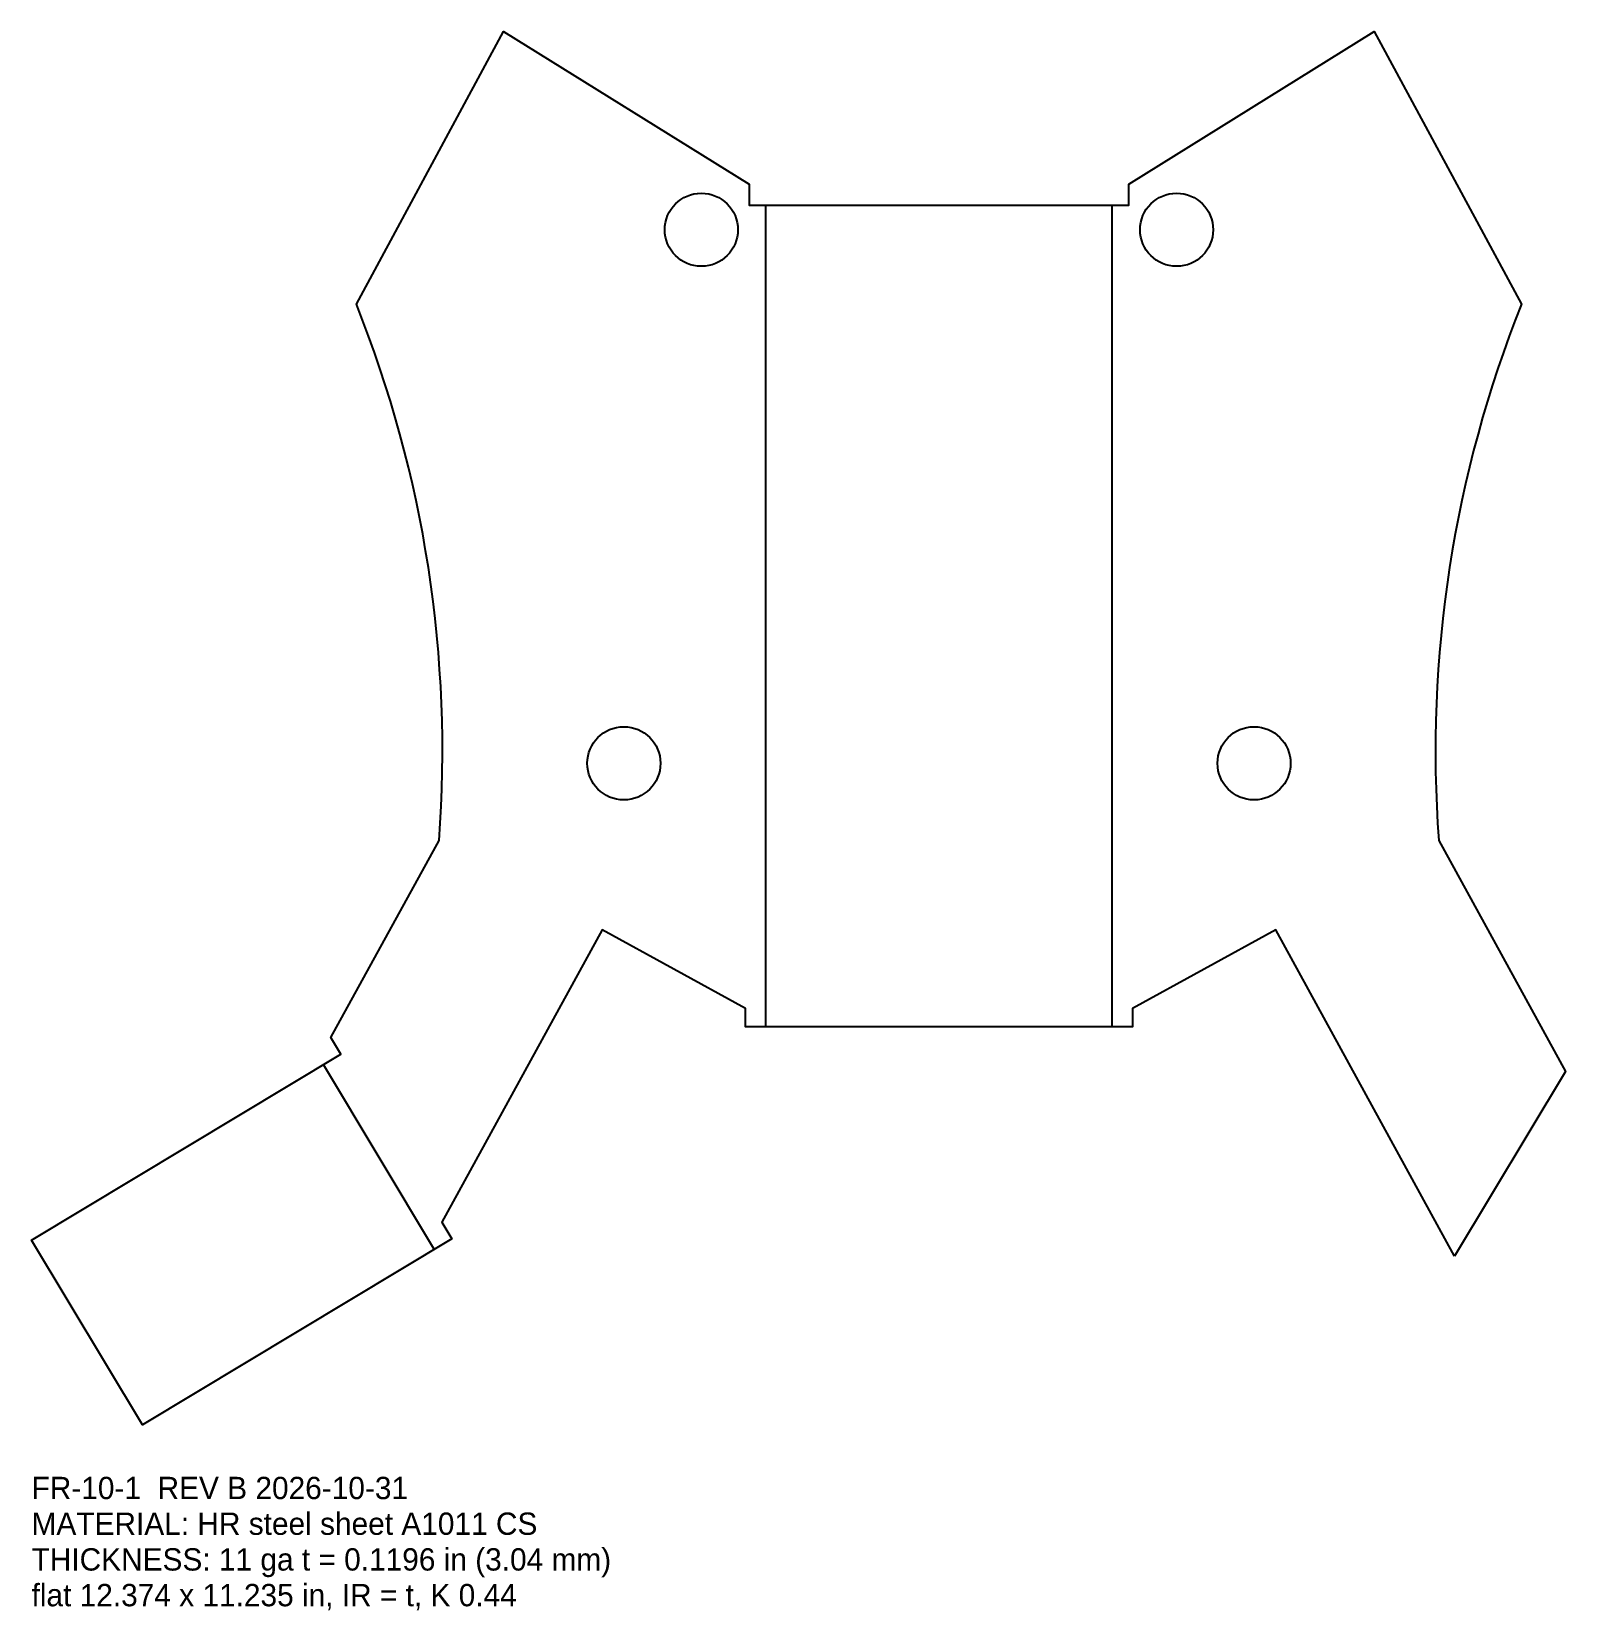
# Model space of a CAD drawing. Header units: inches. Extents: x 0 to 12.4, y -1.5 to 11.2.
import ezdxf

# ---------------------------------------------------------------- set-up
doc = ezdxf.new("R2010")
doc.units = ezdxf.units.IN
doc.header["$MEASUREMENT"] = 0
for name, color, linetype in [('BEND', 1, 'Continuous'), ('CUT', 7, 'Continuous'), ('DRILL_LATER', 3, 'Continuous'), ('NOTES', 5, 'Continuous')]:
    doc.layers.add(name, color=color, linetype=linetype)

msp = doc.modelspace()

# ---------------------------------------------------------------- linework, layer by layer
at = {"layer": 'BEND'}
for p, q in [((5.924, 3.209), (5.924, 9.834)), ((8.716, 3.209), (8.716, 9.834)), ((2.355, 2.903), (3.249, 1.414))]:
    msp.add_line(p, q, dxfattribs=at)
at = {"layer": 'CUT'}
msp.add_lwpolyline([(11.48, 1.36), (10.037, 3.991), (8.881, 3.357), (8.881, 3.209), (5.758, 3.209), (5.758, 3.357), (4.603, 3.991), (3.309, 1.633), (3.39, 1.499), (0.894, 0), (0, 1.489), (2.496, 2.988), (2.415, 3.122), (3.288, 4.712, 0.114204), (2.62, 9.036), (3.808, 11.235), (5.788, 10.004), (5.788, 9.834), (8.851, 9.834), (8.851, 10.004), (10.832, 11.235), (12.02, 9.036, 0.114204), (11.352, 4.712), (12.374, 2.849)], format="xyb", close=True, dxfattribs=at)
for centre in [(4.778, 5.334), (9.862, 5.334)]:
    msp.add_circle(centre, 0.295, dxfattribs=at)
at = {"layer": 'DRILL_LATER'}
for centre in [(5.403, 9.637), (9.237, 9.637)]:
    msp.add_circle(centre, 0.295, dxfattribs=at)

# ---------------------------------------------------------------- texts
at = {"layer": 'NOTES'}
for s, p in [('FR-10-1  REV B 2026-10-31', (0, -0.6)), ('MATERIAL: HR steel sheet A1011 CS', (0, -0.888)), ('THICKNESS: 11 ga t = 0.1196 in (3.04 mm)', (0, -1.176)), ('flat 12.374 x 11.235 in, IR = t, K 0.44', (0, -1.464))]:
    msp.add_text(s, height=0.18, dxfattribs=at).set_placement(p)

doc.saveas('drawing.dxf')
